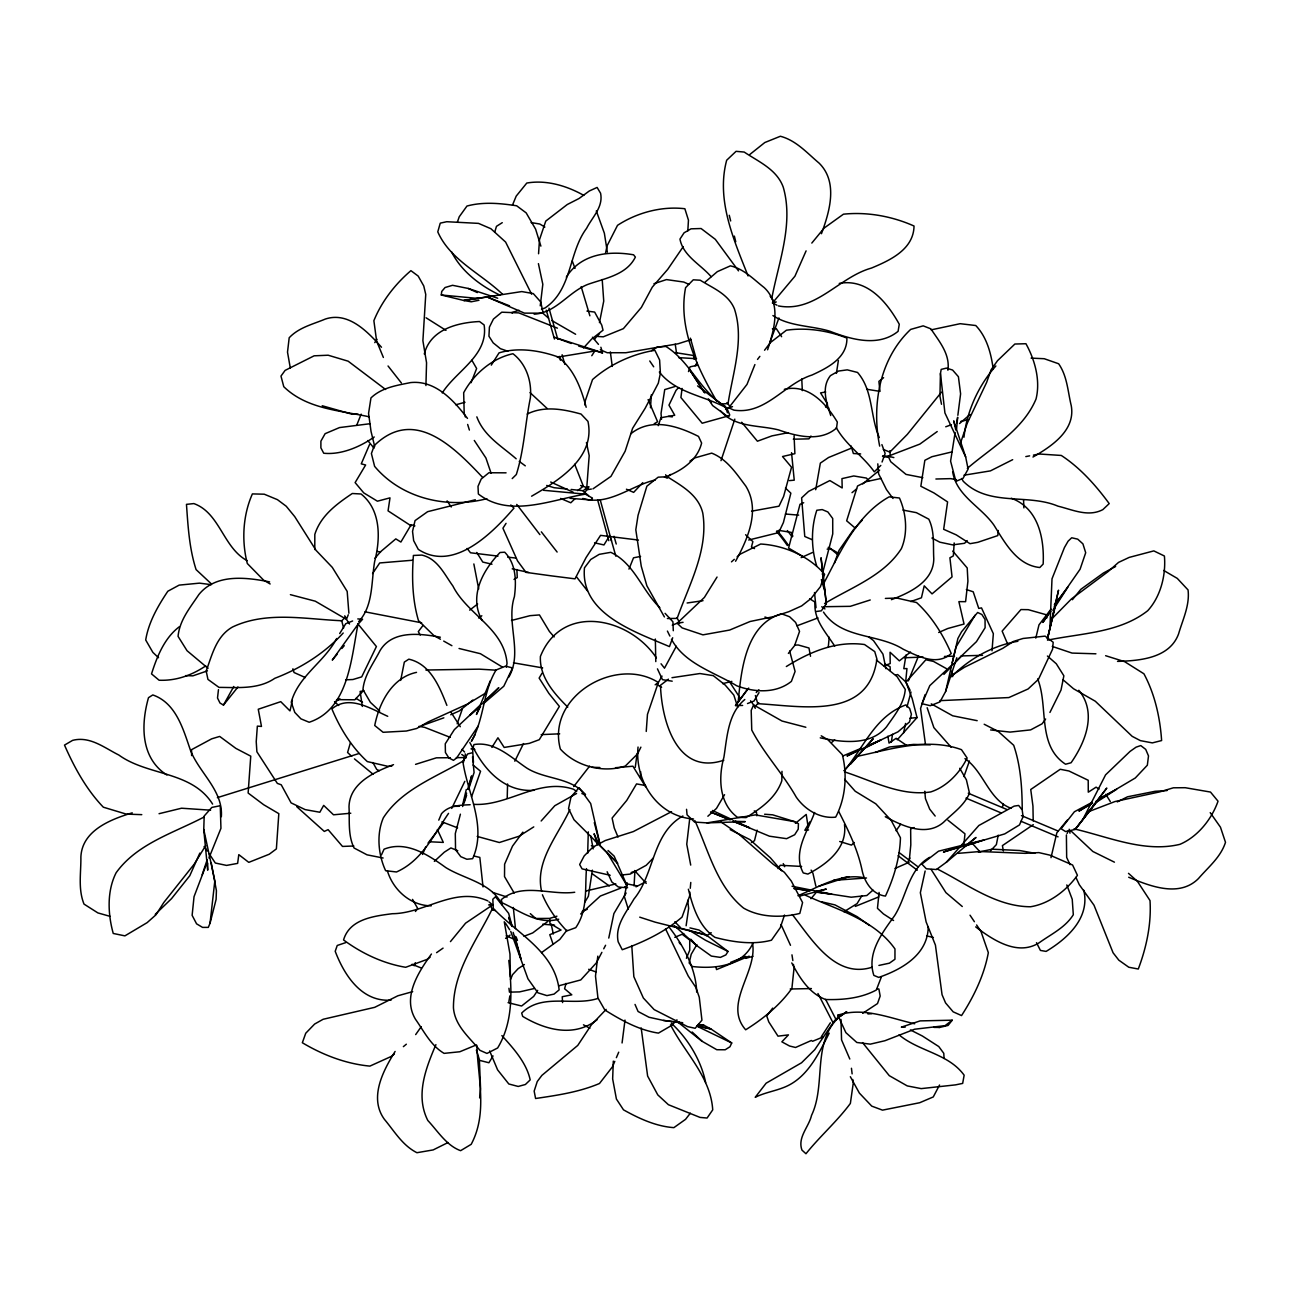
<?xml version="1.0" encoding="UTF-8"?>
<svg xmlns="http://www.w3.org/2000/svg" width="1290" height="1290" viewBox="0 0 1290 1290"><rect width="100%" height="100%" fill="white"/><g stroke="black" fill="none" stroke-linecap="round" stroke-linejoin="round"><path stroke-width="1.5" d="M507.212 798.123L507.567 783.965M314.776 549.572L314.825 534.382C320.71 515.645 336.738 503.955 352.299 493.506L361.055 493.989C381.147 509.921 380.534 538.801 374.664 561.44C371.165 581.532 373.487 605.832 358.62 621.683M549.911 919.609L549.895 923.366L561.037 930.042L549.782 934.686L553.087 944.199M207.738 863.123L207.69 870.186L203.756 829.454L204.191 816.006L211.834 807.427L220.267 805.718L220.945 828.325L208.932 858.043M696.697 992.107C695.987 968.435 683.232 945.038 668.752 926.704M781.998 771.323L781.821 780.756C775.967 797.962 760.761 808.395 746.088 817.602L737.477 817.296C718.917 803.751 718.24 777.58 723.9 757.278C727.109 737.219 727.899 713.451 744.814 699.503M957.857 415.283L960.599 393.853L958.406 376.712L952.584 370.036L946.409 368.118L941.2 369.392L940.442 373.552L939.942 396.385L941.507 404.27M425.926 385.549L426.555 362.748L422.894 340.721L425.748 294.426L423.765 285.977L418.186 276.076L410.913 270.658C395.256 284.058 381.727 301.296 373.874 320.694L376.632 341.141L383.372 357.459M808.088 826.696L806.218 814.425L795.414 823.343M613.314 1061.106L612.653 1078.908L616.41 1099.032L623.489 1109.835C639.018 1118.511 655.917 1126.38 673.88 1127.637L685.554 1119.333L690.344 1113.189M1047.448 638.937L1049.883 628.536L1052.011 578.807L1064.444 547.541L1068.12 541.155L1071.7 537.769L1077.731 539.156L1082.923 543.88L1085.696 552.733L1080.085 569.229L1054.22 606.397M634.067 885.924L634.874 871.895M640.34 777.725L640.678 771.71M752.489 942.99C757.81 972.112 722.803 1003.846 745.668 1029.791C763.083 1018.89 779.789 1005.394 791.899 988.414L794.027 968.193L793.431 964.372M592.368 870.169L588.385 896.244L584.854 902.145M687.812 230.91L688.457 220.171L684.861 208.738C661.883 205.981 637.018 212.576 617.523 225.331L607.074 245.842L605.526 253.227M954.165 542.929L953.358 555.893L949.908 557.796L952.052 576.904L932.041 593.884L924.221 585.821L921.431 597.786L910.74 601.575M538.559 253.743L539.494 239.682L545.767 221.09L567.245 204.53L579.049 198.499L589.304 190.984L597.109 187.437L600.576 193.226C603.478 206.964 592.32 217.075 586.628 228.266C568.293 252.711 572.421 289.508 544.977 308.004L541.51 309.149M584.87 405.012L585.128 401.271L592.529 379.566C609.88 364.264 632.326 353.976 654.885 350.316L659.609 359.975L660.399 373.213L658.319 383.146L645.129 408.333L632.616 428.296L625.134 451.242L610.96 476.381L592.949 488.862M646.242 731.43L647.467 714.37L658.351 682.507L662.028 676.105M587.676 853.367L588.304 831.856M1022.228 808.733C1022.067 787.513 1020.648 765.647 1013.698 745.281L998.202 731.414L984.189 724.254M586.499 868.605C584.805 888.778 588.014 909.853 575.775 927.655L566.826 930.929C556.941 920.608 547.911 907.95 542.413 894.76M689.94 892.18L689.602 896.066L682.055 917.077C664.737 932.057 643.5 942.135 622.248 949.73L618.168 941.797C614.766 925.398 626.392 912.304 633.922 899.082C654.74 873.814 651.853 833.485 682.878 815.973M690.263 888.294L690.779 882.457M998.234 530.496L997.783 535.592L977.756 542.332L969.999 543.687L956.261 534.882L943.667 529.303L947.586 501.923L933.928 492.925L920.85 486.249L924.849 460.304L931.88 456.725L951.988 451.903M828.309 646.887L829.212 637.212M956.567 428.877L957.664 417.234L956.648 422.926M479.654 1097.919L480.557 1088.502L479.364 1059.525L476.381 1050.092M905.628 682.41L906.951 668.575L903.79 668.672L906.015 654.997M928.22 926.671C928.058 954.568 901.92 969.419 878.716 977.401L873.862 975.401C866.429 953.133 882.392 932.67 894.631 915.61C906.773 896.421 908.241 869.379 929.671 857.334M909.289 860.349L910.805 844.853L910.643 829.051L914.11 827.535M879.087 892.454L877.458 908.321L883.457 913.933L893.567 920.496M963.807 845.16L964.968 833.808L947.908 820.198M218.462 689.666L217.51 698.003L219.993 703.034L223.46 705.082L237.941 687.006M597.802 956.148L595.496 976.111L597.931 997.928L604.817 1009.973C621.28 1020.293 639.001 1030.146 658.448 1033.113L671.864 1025.292L676.976 1019.842M689.65 819.215L686.748 844.208L690.714 865.09M540.252 305.827L542.816 284.3L538.414 263.644M682.071 388.419L680.91 397.546L702.179 423.233L727.383 416.202M478.977 300.264L471.237 301.779L463.803 300.489L441.277 294.991L441.728 291.443L445.066 287.525L452.548 285.3L468.238 288.46L497.698 298.232M622.07 1042.965L625.005 1020.084M570.019 498.311L592.094 500.052L592.368 498.053L585.354 494.151L543.622 490.297M635.244 767.373L637.131 753.441M992.01 650.805L993.348 633.696L981.513 607.896L978.755 608.412L973.208 591.788L966.371 589.562M650.482 407.785L651.337 394.805M627.182 882.795L624.344 896.55L628.343 909.337M686.119 925.769L688.65 908.305L687.683 900.356M1051.011 857.657L1056.832 832.824L1067.265 820.134M836.404 373.391L838.371 360.523M891.309 742.185L892.519 734.316M955.132 432.472L950.585 461.127L955.906 481.38L963.05 478.332L968.113 469.109L965.662 456.95L953.697 420.846L955.826 430.054M205.916 865.477L194.032 896.695L192.129 915.336L196.58 923.833L202.562 927.397L208.287 927.381L210.044 923.253L214.833 880.828L203.756 829.454M815.699 489.732L820.343 463.126L828.567 457.499L851.868 447.969M508.857 1001.717L509.856 995.896M963.969 437.229C966.855 411.042 978.481 385.484 995.864 365.973M955.89 661.302L976.449 641.662L985.108 627.73L985.044 619.474L981.867 614.508L977.643 612.476L961.55 631.778L957.889 638.502L945.618 691.488L939.991 701.873L930.332 705.711L921.995 703.695L929.8 685.619L952.988 664.011M357.781 618.91L362.571 619.248L357.943 624.376C351.219 658.964 348.365 709.29 309.181 722.255L300.925 718.853L294.781 712.403L291.25 702.179C298.345 675.944 324.516 661.899 336.674 638.502M599.447 322.645L603.736 301.086L602.204 279.527M998.234 835.162L996.364 844.627L990.543 850.755M506.244 667.236L507.035 663.366C504.277 628.407 467.27 614.653 452.903 586.031C444.292 574.195 437.6 558.731 421.911 555.087L413.397 555.458C411.784 577.033 412.252 599.544 418.476 620.619L433.892 635.567L440.438 639.243M903.597 732.881L905.564 723.448M463.465 762.374L464.69 756.537M608.767 938.072L613.895 913.562L626.134 893.019M400.674 680.427L404.334 662.093L408.817 659.174C430.473 664.044 439.568 686.844 446.872 705.372M925.14 871.008L920.351 892.728L926.123 921.915L935.427 945.119L942.055 994.719L945.57 1002.927L953.181 1011.844L961.55 1015.569C973.837 996.557 984.189 975.272 988.333 952.665L980.981 931.477L976.595 924.962M292.378 700.309L289.992 710.919L280.752 701.663L258.258 709.242L261.483 726.431L257.355 726.125L256.226 741.637L256.887 751.764L277.35 783.401L281.236 784.788L291.105 802.88L305.133 809.604L319.839 812.249L323.677 805.395L333.513 814.796L350.783 813.216M1049.883 628.536L1058.542 590.175L1047.48 638.727L1056.526 601.35L1054.414 604.591M462.675 804.686L466.303 789.48M468.48 789.061L471.624 775.887L467.69 789.287M1035.789 638.115L1038.982 624.86L1051.011 609.154M906.967 707.001L910.998 692.037M771.855 297.99C778.741 261.886 793.818 223.638 783.224 187.098C776.709 169.312 758.81 161.879 744.217 152.059L736.058 151.333L726.673 160.234C715.998 199.95 733.704 239.537 748.071 275.947M822.31 574.308L832.743 533.915L832.711 518.499L827.874 511.969L822.198 509.582L816.812 510.26C810.991 527.723 811.12 548.202 816.651 565.762M952.181 662.738L956.051 646.967L975.079 615.169M757.101 830.115L754.489 840.709L751.393 842.58M210.044 923.253L216.107 899.388L216.414 890.664L211.189 862.526M566.004 983.399L564.601 988.769L571.793 994.816L562.23 996.719L562.585 1002.572M460.401 814.184L455.306 833.598L455.547 849.755L460.788 856.673L466.851 859.253L472.64 858.688C487.201 826.148 467.496 793.592 462.868 761.455L467.738 753.908L472.124 752.812M708.274 398.803L712.612 405.56L728.269 416.993L728.528 415.993M350.364 742.879L347.591 752.505L351.702 756.327M483.073 704.001L503.81 686.199L512.565 667.914L505.535 666.156L496.086 669.994C482.766 691.811 484.331 719.223 471.366 741.379L475.123 734.494M462.642 806.524L466.577 793.124M969.435 760.987L963.936 776.58M494.796 231.926L496.473 226.331L502.262 222.67M767.598 349.767C774.081 330.079 781.708 303.747 764.148 287.557C753.521 279.285 744.024 268.965 730.398 265.853L717.337 271.642L705.05 282.139M424.281 353.976C430.489 329.385 457.337 322.565 479.525 321.533L484.121 324.951C488.716 355.395 456.273 370.698 442.26 392.934M814.619 812.49C807.685 831.47 792.237 852.335 803.251 872.927L807.879 874.072C826.713 864.236 847.514 848.514 844.482 824.536M1002.314 807.379L1003.346 804.17M925.091 694.617L920.56 708.5L925.446 744.265M464.142 802.815L466.625 795.237M468.496 789.561L474.091 772.516L472.527 756.746M688.489 371.584L690.053 366.828L697.68 365.231M945.618 691.488L956.793 657.755M720.997 460.659L734.816 419.137M202.175 874.765L207.174 859.769M784.497 915.045L780.289 927.639L771.436 940.217C752.957 945.022 733.204 942.2 714.982 937.379C698.922 926.655 692.875 907.063 688.376 889.229M658.255 425.668L660.932 417.702L674.735 415.267L668.962 405.157L676.041 390.338L678.653 387.564M960.163 444.066L967.242 423.233L986.624 382.421L991.155 369.666L997.525 360.684L1014.875 344.027L1025.937 343.721C1034.886 359.878 1040.643 380.486 1036.031 399.029C1023.018 429.957 991.897 447.275 967.323 468.383M821.44 233.716C829.647 211.56 838.307 182.084 819.118 163.137C806.992 152.962 796.253 140.465 780.385 136.256L764.809 142.529L749.942 154.381M457.466 221.896L459.224 216.801L466.964 206.045C483.121 201.659 500.31 203.272 516.661 205.787L526.175 212.882L535.608 229.152L540.881 246.132M457.176 723.819L462.32 709M905.193 1027.163L901.355 1027.146L920.109 1020.89L952.213 1020.196L948.102 1025.421L939.781 1027.42L934.008 1027.388M471.576 796.833L480.557 771.259L473.075 765.051M882.054 462.013L885.133 453.451L881.892 444.615M834.42 563.117L839.048 550.362L853.222 530.013L862.236 520.16M769.63 343.092L778.934 317.985M464.819 781.337L451.726 808.411M414.154 965.758L415.299 962.743M823.407 584.031C840.306 552.201 856.318 515.21 889.132 496.86L899.452 498.004C906.225 513.21 908.144 532.851 901.388 548.621C883.924 575.888 851.336 587.337 824.584 603.559M881.393 976.901L876.313 990.011C860.962 998.315 842.789 1000.024 825.6 999.508C809.233 993.445 799.542 977.675 791.77 962.937M435.923 1044.642C425.732 1068.378 415.187 1095.549 427.812 1120.478C437.826 1131.169 446.469 1145.536 460.611 1150.68L471.189 1144.327C487.765 1113.286 477.945 1078.553 476.881 1045.368M918.432 656.223L908.337 680.91M471.06 382.711L476.639 368.521L471.898 360.297M754.908 364.57L747.007 384.388L728.737 407.801L725.48 409.043M356.895 424.797L361.168 414.138M348.268 614.766L346.43 619.345L349.509 624.005M512.501 205.078L516.193 196.128L526.788 183.051C546.363 179.649 566.778 185.792 583.806 195.387M490.345 680.652L476.445 714.45L480.606 706.162M686.409 958.293L689.747 950.166L689.731 940.039L682.668 934.653M510.518 979.513L512.582 974.627L518.145 968.661L524.401 964.549M422.54 854.448L425.668 847.03M438.777 820.134L441.535 813.651C448.904 805.347 459.982 805.202 470.173 804.718M508.857 677.073C523.063 652.192 505.793 623.102 514.42 596.593C516.403 581.306 516.193 563.924 504.713 552.201L500.036 552.507C482.815 570.261 468.447 596.286 482.17 620.538M614.814 1061.331L612.46 1066.814L599.495 1083.487C579.178 1092.114 557.135 1095.323 535.592 1098.5L534.157 1091.114L537.253 1081.536L541.897 1075.376L577.759 1045.416L591.352 1024.889L606.139 1009.393M616.362 1057.671L618.716 1052.188M369.504 444.647L361.264 463.852L365.634 464.997L355.121 482.605L363.78 492.909L377.422 501.197L389.999 497.859L388.064 510.856L411.171 525.885M628.956 569.116L633.519 557.812L640.582 556.425M806.089 250.873L794.946 276.189L772.484 302.973L776.919 305.182M199.837 853.093L189.791 875.717L171.506 898.662L155.235 914.384M381.485 854.802L384.065 849.191C406.286 840.29 428.409 854.98 445.824 867.589C464.9 879.393 491.554 882.634 502.052 904.806M698.777 1024.615L703.808 1025.211L710.887 1028.936L731.72 1042.965L729.979 1046.738L725.19 1049.77L716.805 1049.721L702.034 1041.256L678.734 1022.793M826.084 407.092L827.503 404.012L820.553 392.886L825.729 392.031M514.823 761.197L523.514 743.54M1049.931 712.451L1061.025 690.037L1063.863 675.799L1056.284 663.753L1047.415 656.029M640.888 747.152L637.599 753.86L625.327 766.034C603.172 773.387 576.05 766.357 560.36 749.055C546.105 696.681 615.749 655.417 658.351 682.507L655.159 684.78M672.687 637.76L669.462 646.613C635.422 631.971 580.145 613.959 584.467 567.826L590.755 559.473L599.237 554.345L610.783 552.33C634.309 563.343 642.001 590.497 659.851 607.671M1067.088 833.517L1068.475 830.663M735.574 561.247C747.732 538.93 760.632 510.114 745.781 486.056C736.155 473.365 727.141 459.272 711.709 453.129L695.052 457.837L689.957 461.062M1091.985 802.412L1074.393 811.765L1061.09 828.744L1065.54 831.55L1075.15 829.47L1082.826 819.521L1105.578 774.855L1130.04 751.425L1136.087 747.152L1140.763 745.572L1145.714 749.393L1148.503 755.924L1147.342 765.212L1135.297 777.983L1096.065 801.219M829.196 1033.177C818.312 1054.494 806.863 1079.085 782.788 1087.857C773.661 1091.324 763.825 1092.952 755.214 1097.306L766.131 1083.197L801.542 1062.783L814.78 1049.657L834.807 1020.293L846.724 1011.666L840.87 1015.746M601.882 952.343L596.303 962.953L580.742 979.949L558.667 985.818M603.736 948.795L605.591 945.264M939.555 1085.003L933.267 1096.935L919.706 1102.724L882.505 1110.142L871.75 1106.127L859.398 1093.114L850.352 1076.715M908.031 861.607L909.918 858.06M664.882 667.446L676.315 646.29M836.178 1020.051L837.855 1016.988M233.796 686.474L223.46 705.082M395.111 1051.447C382.985 1070.958 368.843 1097.822 384.356 1119.269C394.418 1131.249 402.432 1145.423 416.928 1152.712L433.166 1149.922L448.065 1142.521M542.074 673.106L539.139 678.088L548.863 693.375L559.376 706.404L539.284 739.686L529.335 743.363L504.18 747.442L497.94 737.783L491.877 747.394M696.906 944.57L691.214 954.261L689.15 963.017L692.359 966.516C714.757 969.016 742.202 966.516 752.909 943.28M724.561 794.688L716.482 808.411L707.855 816.248M569.874 809.556C558.119 835.42 534.689 861.107 541.606 891.309M809.814 821.875L804.847 830.244L808.556 829.97M759.02 692.601L753.973 701.051L747.49 703.55M493.038 1055.93L488.91 1062.75L480.138 1060.509M609.025 536.656L603.962 544.944L594.561 542.816M861.768 895.873L857.076 903.613L843.966 911.74M339.689 633.567L345.736 623.715L352.622 620.974M683.265 246.616L667.704 269.384L652.305 287.106L641.388 307.407L623.393 328.644L603.269 336.819L596.722 336.384L594.497 339.383M695.133 365.796L697.213 362.425M205.674 845.643L194.161 864.219L163.814 902.484L155.977 914.787L147.141 922.64L124.904 935.863L113.246 933.46C107.86 914.223 106.764 891.148 116.132 872.75C136.982 843.708 173.344 833.13 203.868 817.118M717.047 577.049L704.388 597.431L677.137 623.231L672.267 625.182M689.957 927.897L698.97 930.025L706.34 935.057L728.012 951.456L725.867 954.906L720.433 957.39L711.354 956.083L696.003 945.07L674.412 925.736M778.08 868.654L780.208 865.268L801.638 866.445M491.297 365.135L499.053 352.863C518.177 347.123 539.123 350.348 557.699 356.798C574.034 368.585 581.129 388.516 586.176 407.253M506.051 523.353L502.923 528.223L517.564 560.957L525.997 572.373L551.701 575.904L575.018 578.839L586.063 557.586L600.559 535.366L638.437 540.059M448.533 813.377C433.617 835.162 421.991 860.624 396.498 871.976L385.629 870.702C378.293 854.931 376.277 834.324 383.324 817.86C401.561 789.528 435.359 777.451 463.368 760.89M374.777 342.64L376.954 339.27M591.771 355.717L595.029 350.67M1050.221 611.089L1042.868 622.441L1050.818 611.218M1052.866 610.347L1067.846 587.16L1054.607 604.446M844.208 770.694C863.945 747.587 874.733 716.305 905.854 704.921L909.644 708.452L911.401 714.176L909.514 721.916L898.001 731.833L847.046 756.005L861.269 748.797M821.311 1036.757L830.373 1022.793M537.672 990.381L533.689 996.412L521.612 1006.007L508.066 1002.669M478.122 726.189L456.692 757.875L453.483 760.326L448.807 757.875L445.421 752.505L445.26 743.798L454.338 729.64L479.912 705.727M372.568 573.566L379.695 562.956L412.316 560.247M583.757 493.941L588.998 486.781M431.441 954.019C418.347 972.176 402.174 997.057 415.445 1019.213C424.104 1031.419 430.747 1045.464 444.082 1053.366L459.821 1051.753L476.252 1044.965M443.663 822.649L428.038 843.112M810.975 436.004L808.959 438.858L793.318 439.197M415.67 1034.596L421.25 1026.679M826.342 603.768L821.069 557.99L826.342 603.768L821.327 610.831L816.409 611.46M896.05 830.712L900.694 824.213M357.943 624.376L332.272 660.093L337.061 654.32M1045.626 718.981L1042.143 723.771L1030.629 729.898L1010.07 732.091L990.607 729.947M746.781 690.215L735.526 705.549L742.637 705.437M522.853 832.147L512.517 846.111L504.616 864.171L504.519 876.603L514.178 893.051M728.269 416.993L729.753 414.993L726.818 408.108L697.584 385.92M748.7 688.054L735.526 705.549L738.267 701.163C741.234 669.397 745.943 624.376 781.53 613.798L789.577 616.733L795.591 622.409L799.542 631.407L794.608 645.581L788.367 653.401M772.678 1008.119L766.76 1015.972L768.759 1021.874L777.999 1036.16L788.448 1034.886L781.853 1041.836L789.561 1046.013L795.559 1047.48L811.378 1040.482L812.555 1041.288L823.262 1036.902M423.007 625.44L418.315 631.6L420.234 635.035M757.52 359.426L759.858 356.363M764.551 350.235L770.404 342.576L786.416 330.208C806.702 327.354 828.132 330.562 846.901 338.077C847.337 357.991 827.519 367.908 811.99 375.035C784.368 383.775 765.696 414.945 733.865 410.123L728.737 407.801L732.494 406.64M1082.826 819.521L1106.804 788.077L1075.15 829.47L1100.273 797.51M941.426 392.208L907.321 434.375L889.842 452.113L883.263 449.42M566.939 930.187L559.796 939.443L541.542 952.617M573.695 786.594L589.578 766.163M1072.393 599.705L1080.826 589.337L1103.482 572.986L1115.624 566.487M363.619 690.408L354.815 699.793L336.593 699.631M811.813 243.068L824.133 228.056L843.45 214.188C867.348 211.689 892.374 216.333 914.03 226.024C913.675 249.454 890.003 260.338 871.427 268.078C838.694 277.173 815.506 312.954 778.386 305.923M450.452 941.619L465.593 923.156L492.587 904.951L489.039 901.92M952.213 1020.196L945.07 1025.647L914.594 1029.226L884.892 1040.74L870.315 1044.142L856.834 1042.481L845.885 1032.645L837.823 1015.214C863.445 1006.684 889.568 1018.1 914.658 1023.776M415.396 911.482L417.783 908.579L412.526 899.388M341.85 648.531L344.253 645.645M810.959 898.711L815.957 892.745M1051.979 618.7L1071.458 598.915L1108.013 571.663L1118.559 562.392L1129.185 557.409L1153.824 550.894L1164.402 556.006C1166.079 574.727 1160.806 596.399 1147.745 610.686C1119.575 632.858 1081.423 633.164 1047.512 640.179M374.939 558.231L380.711 551.604L395.804 538.881L400.884 542.042L411.155 524.691L414.896 525.885M850.513 764.212L873.185 738.686L844.257 770.549M541.155 820.988L554.797 805.718L576.566 793.495M963.565 846.579L984.012 839.951L938.539 851.174L921.818 864.09L926.333 868.783L936.395 869.541L946.376 862.236L978.868 825.487L1014.133 806.137L1018.665 805.444L1022.196 810.007L1023.083 816.651L1019.487 824.923L1004.733 833.904L943.409 852.045L961.695 846.224M583.515 347.929L591.562 339.141L603.027 330.208L601.769 325.161L594.642 312.067L586.95 311.084M897.276 739.75L917.029 717.579L912.175 698.567L905.967 682.087L925.865 659.771L933.46 661.399L946.312 668.559M566.31 277.14C580.952 253.727 608.864 250.534 633.584 254.807L635.373 257.081C626.456 275.125 604.72 278.317 587.611 284.477C568.374 292.12 555.893 312.97 534.141 314.18M642.807 482.637L633.648 492.377L626.424 489.216M967.161 540.575L964.598 543.284L952.649 544.88L939.846 542.187L931.912 538.043M943.893 674.396L950.746 667.285M953.471 664.431L961.695 655.9M756.246 692.52L758.923 689.747M653.159 858.189L646.209 865.3L630.149 874.104L621.135 875.039M341.334 621.183L345.462 617.104M512.211 478.59L516.322 474.526C524.208 449.629 525.143 423.572 530.351 398.046C532.028 381.614 526.336 363.974 512.952 353.734C492.183 358.185 473.672 374.068 463.674 392.74L464.19 413.235L465.351 416.976M754.682 706.775L758.762 702.744M854.19 842.483L851.513 845.111L839.709 841.499M481.879 703.55L469.753 715.45L480.106 706.549M596.722 336.384L599.511 333.659M482.766 703.211L498.811 687.683L484.282 701.567M343.204 633.019C324.403 653.45 300.635 668.397 274.818 678.298C258.403 689.586 237.844 687.441 218.978 687.393L207.948 679.395L206.174 671.01C212.124 654.836 216.252 636.228 232.458 627.037C266.353 610.88 305.536 619.248 341.721 620.732L343.592 628.069M575.147 498.585L570.793 502.778L560.586 498.44M512.211 926.591L508.647 913.352L495.473 896.776L492.828 899.243L493.264 908.321C517.016 933.573 554.797 951.714 559.134 989.882L554.055 994.106L546.912 995.606L537.914 992.816L527.949 978.82L510.743 931.444M434.327 861.381L444.308 852.19L450.919 847.933L457.757 850.723M580.661 913.997L600.35 896.034L620.909 888.068M179.294 626.779C164.378 638.018 156.961 656.739 151.527 673.896L159.105 680.233C176.166 680.943 191.807 675.25 205.707 665.914M731.478 561.86L734.3 559.328M737.122 556.812L739.944 554.281L760.665 544.025C784.449 545.364 809.201 556.2 824.632 574.308L820.44 586.692L810.91 598.641L801.638 605.913L788.803 611.702L773.162 616.733L750.119 621.49L729.672 630.052L702.937 634.857L682.136 627.908L677.137 623.231L683.055 622.312M872.959 890.132L866.815 895.534L851.207 897.211L814.748 891.616M951.472 676.734C969.29 658.722 992.961 645.452 1017.875 641.275M959.55 423.539L970.064 414.461M831.695 742.427L834.711 739.815M946.376 862.236L976.014 837.452L967.178 844.466M880.812 465.432L874.298 471.818C863.155 456.112 845.772 444.905 836.243 427.571M852.013 492.667L856.625 488.894M862.752 483.895L879.635 470.108M394.418 1053.93L391.418 1056.365L369.908 1066.104C345.978 1063.895 322.661 1054.881 302.344 1042.739L305.746 1033.226L314.631 1024.05L323.129 1019.277L374.729 1007.329L397.868 995.783L412.687 991.639M403.367 1046.642L406.35 1044.207M472.866 700.035L459.304 710.935L450.726 714.757M577.646 490.651L583.338 486.169L574.695 464.303M666.221 477.945L670.671 474.446M883.602 377.696L878.877 381.372L880.022 391.386L866.864 389.274M583.854 490.2L588.208 486.83M469.673 610.138L477.639 604.01M668.43 679.169L660.48 685.264C661.641 720.739 676.815 776.064 723.819 760.213M547.75 921.479L532.738 932.912L523.998 936.282M910.53 652.047L899.356 660.851L890.068 652.256L890.197 663.576L884.053 665.834M505.599 938.378L510.098 935.057M839.274 1016.891C811.491 1042.53 826.406 1084.213 811.539 1115.366C808.798 1127.089 797.301 1137.377 801.961 1150.1L805.96 1153.744C819.972 1136.232 836.936 1121.558 850.368 1103.434L853.238 1083.245L852.787 1079.504M374.229 436.988C360.055 446.888 341.286 455.031 323.726 453.241L320.887 447.84L320.904 441.164L325.112 433.682L339.528 427.571L370.069 423.717M937.217 431.553L919.851 444.099L888.149 456.209L882.65 456.031M862.655 1013.343L877.506 1003.572L880.167 996.057L878.893 989.011L877.2 988.833M1033.274 824.649L1002.411 845.611L1003.378 850.9M430.102 957.212L426.861 959.486L405.705 967.29C383.211 963.565 361.635 953.326 343.559 939.942C349.687 918.932 374.003 916.11 392.37 913.707C425.007 913.514 455.015 885.956 487.846 900.904M436.584 952.665L443.067 948.118M478.59 617.975L481.831 615.765M706.372 935.943L711.209 932.702M335.158 701.921L339.899 698.793M1092.082 802.751L1078.956 811.136L1092.646 803.202M1096.516 802.154L1116.592 789.319L1099.015 798.671M950.037 676.492L964.517 667.253L1002.814 648.306L1013.424 641.452L1023.051 638.469L1045.093 636.131L1053.188 642.259L1052.592 649.176L1038.498 679.266L1028.098 688.973L1008.861 697.568L939.862 700.647M533.77 826.89L519.032 836.243L499.343 842.515L477.187 836.42M651.595 350.558L657.352 346.994L665.898 346.462C690.263 361.522 700.083 391.66 725.254 406.302L727.447 412.752M1032.967 457.031C1051.495 446.388 1075.683 430.376 1071.264 405.753C1067.765 391.467 1067.33 376.228 1058.639 363.764L1044.239 358.717L1031.113 358.12M486.072 692.811L467.851 703.872L428.054 721.965L416.702 728.479L406.366 731.027L383.098 732.285L374.729 725.512C379.131 703.131 391.821 677.572 416.525 672.364M654.175 423.781L657.594 421.749L648.112 399.594M786.336 666.527C809.927 651.853 836.146 640.63 864.526 644.532L874.749 651.611L876.91 659.013C868.75 720.223 802.348 706.211 757.762 703.679L755.376 695.536M514.017 579.436L517.258 577.565L516.887 569.535M646.048 881.602L636.002 886.843M531.609 496.199C558.457 480.622 595.674 457.95 587.966 421.395L581.048 414.058C563.504 409.22 544.283 405.512 527.191 414.058M801.154 557.619L812.523 552.507M608.058 850.481L614.169 856.141L627.085 885.746L623.812 887.488L618.41 887.02L611.863 882.005L607.139 871.766M630.729 433.859C651.111 417.202 677.605 425.894 698.503 436.423L701.615 443.05C697.261 460.853 680.652 471.398 664.463 477.284M597.157 1019.697C574.244 1037.773 545.251 1030.033 522.676 1016.375L521.692 1013.069C542.139 992.558 573.212 1006.619 597.947 998.428M863.22 749.006L880.876 739.992L870.008 744.556M1012.682 459.675L990.43 470.882L964.001 475.204M1117.253 801.912L1127.589 796.785L1155.163 791.286L1167.031 790.56M864.01 877.7C840.193 873.104 819.021 887.036 797.946 895.712M749.135 956.164L716.531 969.58L715.869 966.726M1088.889 811.555L1114.979 801.542L1159.839 791.866L1173.384 787.803L1185.204 787.706L1210.488 792.06L1218.034 801.203C1211.762 819.053 1197.862 836.71 1179.915 844.337C1144.214 852.9 1108.545 836.823 1074.006 828.857M671.542 811.684L633.342 831.582L605.22 840.548L592.836 847.175L584.209 855.899L579.645 864.526L582.064 868.863L610.202 875.281M443.857 717.821L421.846 725.641M731.849 681.394L722.674 683.635M938.685 632.487L947.747 628.52L964.049 624.038L958.889 601.64L965.597 601.672L967.919 581.193L967.21 567.955L952.762 551.072M894.97 868.476L909.095 862.284M582.064 911.482L587.305 909.257M803.702 502.729L800.026 504.277L788.593 548.057L803.299 556.812M842.821 756.005L860.946 748.377M674.783 937.33L683.7 933.605M891.406 599.673C909.821 592.691 933.557 581.613 933.783 558.844C932.993 545.444 934.879 531.641 928.8 519.177L916.384 512.662L902.936 510.066M393.514 764.648C374.39 771.936 349.558 783.127 349.01 806.814C349.719 820.714 347.752 835.049 354.073 848.014L367.037 854.835L383.13 858.011M730.559 962.388L745.62 956.374L745.862 958.357L752.941 956.277M855.286 906.402L878.829 896.873M748.7 540.026L778.692 532.609L783.385 522.595L790.867 493.167L785.449 488.104M875.281 752.473L889.455 747.007L913.594 744.411L930.316 744.83M797.01 625.795L818.005 617.91M945.731 426.78L951.423 424.732M960.889 421.346L968.5 419.701M856.592 756.472C890.552 749.361 927.413 737.187 961.469 749.667L967.145 758.02C959.97 772.71 946.779 786.755 930.735 791.931C900.678 796.543 872.443 780.821 844.482 771.855M455.822 404.77L464.997 402.286M475.3 499.762L427.635 511.678L415.041 520.612L412.542 531.399L413.655 540.639L418.282 549.379C453.306 572.438 492.151 533.447 513.968 508.131L510.792 504.971M207.432 670.865L192.839 675.847L185.631 675.638M132.241 812.845C110.553 819.408 82.092 830.518 80.883 856.915C81.109 872.782 77.9 888.891 84.011 904.096L97.895 912.917L110.166 916.384M345.817 942.587L337.238 945.473L335.207 951.294C344.382 975.385 361.764 1002.249 391.08 1000.137M631.165 872.524L634.825 871.314M653.933 283.719L666.462 279.591L683.764 282.042L688.779 284.316M691.005 339.673L678.121 343.769L625.86 352.734L607.171 352.718L600.318 349.784M870.234 599.979L850.287 606.332L823.649 606.719M359.007 753.521L217.365 797.639M818.602 886.311L848.804 876.732L841.661 878.087M751.554 511.179L778.999 506.196L783.611 496.44L791.544 467.238L782.53 456.515L794.882 453.677L794.076 435.859M415.557 764.357L436.391 757.827L450.355 757.714M518.999 310.31L511.711 312.567L512.42 313.067M895.744 675.089L897.614 674.525L905.822 681.894L910.127 690.36M556.909 916.19L549.685 918.399L535.737 918.496L530.319 913.659M674.976 386.532L664.737 389.58L661.044 413.364L661.496 419.315M655.272 479.961C631.036 485.524 608.767 506.26 582.79 498.456M931.187 329.853L960.179 323.693L975.772 325.531C986.818 337.109 991.091 353.363 993.155 368.779M585.676 891.068L615.846 883.908M772.484 302.973L776.257 301.941M799.929 896.034L826.293 889.084L816.312 891.422M872.072 967.226C835.017 979.029 811.587 939.023 792.35 914.578M827.18 549.153L830.212 548.363L837.694 554.652M511.501 620.458L530.045 615.669L539.446 614.927L549.395 631.439L554.136 636.921M159.057 813.7L181.535 808.217L210.576 810.185M784.304 389.338C808.233 383.549 826.181 403.593 837.323 422.04L836.549 428.038C820.247 442.244 796.881 436.294 778.515 429.909C758.891 424.894 734.978 427.812 720.594 410.897M534.173 988.543L519.548 991.897L509.453 992.139L508.953 988.269M881.183 478.413L866.267 481.654L857.544 486.007L846.659 520.805L855.528 528.368M878.909 965.436L889.407 963.179L894.954 959.26L894.97 948.94C874.088 919.383 836.807 909.66 805.395 895.212M978.433 852.142L992.204 849.191L1019.681 850.529L1034.854 853.287M494.006 295.958L463.803 300.489L521.789 291.572L533.286 293.588L540.736 301.957L543.138 313.18L524.417 313.131L488.281 297.49M788.206 432.682L771.92 435.891L757.424 441.212L741.685 422.249M1025.824 456.596L1029.63 455.854M1033.435 455.112L1039.143 453.999L1061.283 455.451C1080.391 467.947 1095.871 485.475 1109.207 503.6L1102.837 509.631C1088.163 517.338 1072.587 509.695 1057.977 506.164C1027.356 493.215 988.866 506.986 963.195 481.202L961.711 478.509M839.258 283.413C867.396 278.189 887.117 302.328 899.275 324.258L898.098 331.32C878.361 347.365 851.126 339.496 829.809 331.208C811.152 325.531 789.383 326.58 772.92 315.55M486.862 498.682C447.13 509.131 401.529 498.456 374.616 466.367L371.407 453.532L374.326 445.501C414.074 406.802 453.58 446.614 482.525 477.3M600.882 347.236L602.511 352.928L596.432 350.751L557.312 357.185M363.619 690.86L360.12 691.44L362.345 706.42M585.354 494.151C550.782 499.843 509.582 518.193 478.364 494.006L478.01 486.378L481.186 479.058L488.894 472.753L506.067 472.833M686.538 809.314L687.07 814.845L694.584 822.069L707.001 822.891L755.279 814.893L794.608 821.649L798.429 823.681L798.22 829.196L794.672 834.743L786.61 838.677L769.437 836.194L732.801 821.021M687.119 602.994L703.018 600.688M591.368 489.071L586.611 489.732L589.191 455.644L586.45 442.502M559.683 733.817L541.187 734.623M558.715 919.222C537.946 924.962 519.902 910.917 502.116 902.79L501.246 899.678C522.418 882.086 550.491 895.582 574.727 892.261M671.977 677.685L699.922 673.541L713.273 675.638L725.19 685.054L733.833 695.1L737.751 707.21M909.901 718.256L917.238 717.53M474.075 804.363C508.599 806.185 538.704 777.596 573.534 789.254L576.678 791.463M789.416 480.606L794.237 480.17L791.544 452.693M615.491 767.711L632.906 766.212L645.629 786.771M958.099 853.351L979.9 851.529L1025.115 853.335L1038.869 852.609L1049.931 855.157L1072.603 865.026L1077.44 875.33C1066.572 890.39 1049.415 903.79 1030.484 906.757C995.896 906.628 966.984 883.94 937.153 868.944M833.292 880.377L866.493 877.99M867.912 1013.956L871.701 1013.682M720.497 404.076L728.06 403.577C732.833 372.52 744.491 339.851 734.429 308.907C728.35 293.975 712.918 288.17 700.244 280.22L693.278 279.817L685.587 287.654C677.863 327.563 697.116 367.295 716.643 401.061M1117.527 661.383C1139.844 660.77 1169.627 658.239 1178.576 633.922C1182.753 619.426 1189.88 605.462 1188.058 589.949L1177.27 578.388L1163.693 570.454M772.404 328.789L776.257 328.563L781.611 336.706M345.623 679.846L352.912 679.524L361.716 676.863L376.406 646.548L357.894 623.86M811.394 988.559L790.206 989.011M794.624 645.129L798.236 644.984L808.975 648.015L810.523 656.271M353.831 845.998L342.495 846.433L328.111 829.663L324.306 831.421L296.813 806.75M425.877 670.026L479.187 669.155L495.941 670.171M904.516 657.755L923.108 657.078M885.375 598.431L896.873 598.044L916.577 602.559C931.848 616.539 943.119 634.793 951.23 653.514C936.911 666.43 917.722 656.142 903.242 649.241C878.071 633.277 841.709 639.372 823.471 612.089M391.805 766.179L387.806 766.308L367.328 761.584C351.606 747.152 339.963 728.302 331.885 708.887C349.251 694.423 370.762 708.726 387.726 716.305M707.001 822.891L745.233 821.649L733.849 821.246M944.441 656.449L954.487 656.142M961.244 655.933L982.577 655.32M935.895 479.009L950.665 478.638L956.406 479.67M358.12 414.171L352.202 414.267L322.21 405.753M667.365 618.523L677.153 618.394C689.086 584.596 708.71 549.895 702.776 513.097C698.519 495.005 681.765 485.911 667.285 476.736L658.174 477.171L646.871 486.185L638.066 515.274L635.809 529.755L641.259 566.246L646.871 585.789L664.398 616.926M453.757 806.347L459.401 806.282M693.52 818.989C657.836 816.635 634.551 781.224 638.05 747.039M456.338 757.649L466.319 757.569L465.174 753.892M488.588 904.903L492.587 904.951M785.433 514.017L798.671 515.145M592.013 767.292L599.85 767.502M1095.919 653.804L1072.038 653.079L1052.253 646.419M141.787 814.651L126.259 814.103L103.345 807.201C86.285 789.432 74.256 767.308 64.5 745.104L72.611 740.363C89.913 735.881 104.345 747.797 118.841 755.037C147.915 776.08 191.726 770.807 212.608 804.089M696.552 358.701L678.605 357.636M837.823 1015.214L841.532 1015.407M441.277 294.991L478.8 298.522M860.656 453.935L853.367 453.5L851.094 446.001M764.615 814.248L772.678 814.828L794.608 821.649M542.751 924.237L554.571 925.14M431.215 905.838C410.672 905.741 393.176 890.068 387.403 870.863M369.166 416.783C339.609 410.43 306.633 409.027 283.768 386.694L280.978 376.083L285.106 370.391L314.131 355.814L328.16 355.218L348.139 361.184L385.581 389.483M624.392 887.472L627.601 887.746M933.799 1026.888L939.781 1027.42M567.326 489.087L554.136 487.717L546.702 485.443M571.083 489.474L582.403 490.635L588.546 495.634M497.972 556.103L470.511 552.781L467.109 548.443M507.696 557.151L515.484 558.006M534.254 790.286C505.293 792.463 485.072 770.985 473.156 747.41L473.962 744.572C494.844 741.057 511.034 757.52 526.949 768.179C545.412 779.708 570.825 777.096 585.515 794.64L581.887 793.608M635.019 1004.426L638.082 1011.505L649.015 1017.262L663.431 1020.422L682.652 1022.712M698.035 1024.534L703.808 1025.211M668.397 416.38L672.332 416.88M211.254 584.66L199.466 583.144L179.165 585.112L167.829 591.239C157.912 606.058 148.576 622.199 145.706 640.001L152.881 652.401L158.541 657.739M814.877 892.035L831.84 894.18L792.06 886.262M810.701 890.697L793.85 888.488L809.056 890.761M663.431 1020.422L682.346 1023.051M440.358 637.212C420.056 633.503 392.225 629.923 379.937 650.773C373.519 663.447 364.312 674.944 362.942 689.569L370.407 702.357L379.744 711.064M471.027 748.845L474.785 749.409M672.203 681.185L662.463 679.669L657.449 668.865M778.66 530.351L791.625 532.464L792.818 536.253M882.521 456.402L887.988 457.305M531.109 222.573L539.801 224.025L544.848 227.04M269.594 581.887C245.987 577.275 215.801 573.502 198.853 594.561C190.178 607.638 179.552 620.119 178.068 636.373L187.05 650.724L208.029 668.317M675.105 352.573L693.488 355.492L694.085 359.136M513.468 662.818L542.671 667.898M820.247 737.848C842.241 742.298 870.379 746.168 886.536 726.818C894.486 715.24 904.032 704.034 905.274 689.441L897.082 676.669L876.345 659.98M645.581 785.513L636.551 783.917L626.747 800.413L612.105 818.07L614.25 827.97L618.023 837.049M419.008 726.318L424.684 727.366L450.226 737.364M364.941 611.815L421.653 622.812M922.866 477.687L906.015 474.397L890.761 461.756L888.149 456.209L893.857 457.579M429.586 841.773L443.325 842.418L437.358 829.535M977.175 720.675L952.681 715.789L931.251 703.856M625.553 883.586L637.357 885.94M678.717 1022.422L682.507 1023.196M697.648 1026.26L710.887 1028.936L696.793 1025.647M512.211 568.842L528.561 572.405M671.671 925.769L706.34 935.057L655.159 922.157L639.727 917.158M377.244 551.394L380.534 552.12M492.006 564.214L482.782 562.069L476.752 552.459M821.649 901.823L835.001 904.919L857.06 916.61L869.492 925.462M474.027 856.044L479.832 857.415L483.024 886.923M926.623 935.863L933.396 937.491M459.047 648.483L480.412 653.707L502.455 667.107M805.847 727.254L782.014 721.029L753.618 704.921L750.538 700.809M290.395 594.658L315.276 601.188L346.43 619.345L344.753 615.798M495.263 910.579L491.877 909.66C476.397 940.99 453.161 971.757 453.451 1007.942C454.918 1025.889 469.366 1037.305 479.912 1050.318L486.975 1053.43L497.634 1047.98C513.63 1021.583 511.969 989.72 508.808 960.405M507.035 897.034L492.619 892.406M578.694 346.075L602.511 352.928M457.611 827.857L441.938 821.859M1105.627 655.707L1124.654 661.673L1143.924 673.799C1154.905 694.246 1160.081 717.74 1161.613 740.557L1152.341 742.895L1140.408 740.637L1132.185 736.348L1095.291 701.228L1073.522 688.747L1062.944 679.685M554.394 337.271L596.432 350.751M580.597 485.508L588.095 487.991M507.841 351.251L500.391 348.671L493.183 342.866L488.942 336.222L489.41 327.128L493.425 319.082L501.778 312.196L518.774 312.889L557.409 328.144M591.352 845.788L594.4 846.837M764.938 617.007L768.566 618.281M588.675 969.29L595.916 971.934M556.264 337.964L571.244 343.479M1011.102 808.298C988.753 800.106 983.802 771.436 964.952 758.617M733.059 821.359L749.474 827.729L735.381 821.166M1128.686 877.232C1150.003 886.165 1179.27 897.743 1198.426 878.587C1208.327 867.074 1220.695 857.286 1225.5 842.322L1220.469 827.212L1210.214 812.635M488.249 297.409L509.518 305.827M730.269 819.843L710.564 812.055L729.108 819.521M412.058 964.291L421.395 968.064M968.258 793.237L1006.781 809.443M1021.454 815.619L1058.139 831.05M965.984 798.123L1001.201 812.942M1021.019 821.279L1058.074 836.855M506.164 935.847L513.42 938.894M573.066 492.151L550.685 482.025M812.055 539.639L804.766 536.479L801.622 497.875L808.604 491.377L829.873 480.557L842.193 487.959L841.967 478.622L853.754 475.962L866.429 478.074L868.799 480.799M305.375 677.572L294.023 672.509L292.911 668.768M468.238 288.46L477.365 292.588M728.012 951.456L705.533 940.265L689.247 930.235M712.467 810.491L731.865 819.521M825.439 406.527L828.938 408.172M379.308 770.678L376.728 769.453L372.891 762.503M500.407 295.313C480.783 286.186 461.223 271.384 451.532 251.792M1114.431 862.171L1092.856 851.497L1070.571 830.567M575.63 334.271L551.701 320.484M885.279 816.731C902.452 825.923 926.236 837.162 943.474 822.359C952.81 813.151 964.178 805.686 969.5 793.205L966.404 779.886L959.76 768.292M730.172 829.647L749.877 839.613L770.356 857.786L781.627 870.766M910.401 1029.936L922.366 1035.999L938.781 1046.561L943.764 1053.301L944.087 1058.461M696.761 1026.114L731.72 1042.965M884.73 663.899L890.084 666.688L890.293 670.703M726.818 408.108C704.437 395.562 676.186 393.418 659.335 372.068M1011.295 498.23C1038.45 508.196 1044.432 538.446 1043.159 564.069L1039.821 567.519C1016.81 565.181 1004.91 542.622 993.913 525.095C980.948 506.583 956.325 495.747 952.649 471.672M583.451 1024.808L589.901 1028.291M443.712 641.082L451.903 645.693M754.505 548.589L751.457 546.863L752.892 541.623L745.604 534.721M828.228 547.379L838.694 553.394M754.263 810.894L756.456 812.168L756.843 815.78M270.158 583.983L263.579 580.113L247.309 563.504C241.424 540.816 242.923 515.145 252.389 493.909L264.257 494.199L277.447 499.665L286.235 506.244L294.749 516.645L316.082 550.395L332.288 567.374L347.187 591.417L348.881 613.234M656.626 684.393L661.609 687.328M821.23 735.8L828.003 739.847L842.338 754.715C847.53 775.177 845.498 798.591 835.662 817.15C819.94 818.892 804.992 809.733 796.236 797.107C782.869 773.532 764.26 754.053 751.748 730.027L751.199 710.403L753.618 704.921L755.263 708.339M899.082 1034.886C919.141 1051.608 948.327 1053.43 964.146 1075.199L962.663 1083.407L955.503 1084.874L921.205 1088.615L907.241 1085.906L889.278 1075.667L862.542 1042.61M356.056 698.422L362.506 702.276M426.087 317.808L445.985 330.369M809.652 598.737L814.425 601.753M1099.032 789.077L1096.097 787.158L1088.276 792.189L1088.212 780.273L1068.926 770.985L1060.251 769.275L1030.742 789.496L1032.951 806.121L1033.209 820.94M906.273 745.168L896.147 738.315L889.036 743.088L887.875 736.187M821.746 606.751L824.939 608.928M461.739 754.44L466.319 757.569M721.029 821.972L739.202 834.437L773.274 864.316L784.352 872.282L791.27 881.006L802.574 902.565L799.816 913.417C781.804 917.867 760.197 917.674 743.588 908.096C716.869 886.44 708.597 850.836 694.859 820.601M609.299 885.972L592.062 873.636M975.692 926.897C993.074 940.071 1017.536 956.342 1039.063 942.845C1051.108 934.137 1065.137 927.752 1073.312 914.739L1072.232 899.291L1066.798 884.94M502.6 294.314C481.089 273.593 450.178 260.128 437.778 231.861L440.261 223.138L446.727 221.719L478.509 223.38L490.877 228.701L505.615 242.069L531.625 294.217M519.241 461.401L525.288 465.851M373.068 774.21L354.46 758.875M899.194 852.625L918.367 867.106M898.114 855.738L917.271 870.202M501.875 1035.596C513.243 1048.125 526.578 1062.799 530.19 1079.907L525.385 1084.503L518.209 1086.454L508.824 1083.987L497.601 1069.878L489.652 1050.931M868.75 636.954L873.459 640.566L882.957 654.143L885.94 668.704M247.164 560.65C223.138 547.831 219.929 512.888 193.855 503.584L186.47 504.358C188.001 526.191 189.275 548.492 196.08 569.6L211.544 584.048M516.177 458.805C501.6 446.066 483.879 436.036 476.832 416.847M962.275 906.515L945.925 892.632L931.187 869.492M542.687 313.051L548.556 318.162M166.894 775.016C140.417 758.02 140.852 724.609 148.495 697.68L152.8 694.939C176.359 703.131 183.325 729.721 190.662 750.845C199.789 773.403 223.17 790.56 221.348 816.699M374.036 448.162L367.763 440.551M1128.492 873.346L1137.457 881.393L1150.003 900.549C1151.502 923.85 1146.439 947.521 1138.28 969.016L1128.798 967.242L1118.817 960.163L1113.076 952.778L1094.001 905.193L1079.295 884.682L1075.925 877.41M595.013 840.612L617.7 863.316L573.986 819.714L568.535 808.604L571.019 796.962L579.049 787.658L590.691 803.573L599.963 844.047M334.513 701.712L338.69 705.485M530.029 392.595L547.024 408.366M692.149 1032L702.034 1041.256M711.096 276.657C700.712 264.531 683.12 255.952 679.959 239.102L684.071 232.813L691.005 228.83L701.083 228.524L715.305 239.327L738.509 270.868M567.777 707.114C554.12 693.601 539.333 676.895 540.397 656.481C561.779 602.656 629.133 616.991 656.4 657.884M671.284 1023.196C687.989 1038.74 701.083 1060.251 705.646 1082.52M674.815 921.786L680.33 927.397M461.981 749.377L464.594 752.038M381.485 347.252C367.618 331.659 348.397 311.471 325.419 319.017C312.793 324.306 298.893 327.418 289.186 337.77L287.509 352.138L290.331 368.182M646.226 883.408L634.599 870.524M665.076 613.331L672.912 621.796L673.299 630.713M971.821 842.838L979.965 851.803M844.676 779.354L855.206 791.238L875.797 803.815L891.132 820.311L900.436 837.758C899.92 857.995 893.776 877.958 885.456 896.082C872.701 894.583 864.639 882.425 862.171 870.686C857.786 849.481 848.465 830.695 838.839 811.684M690.779 939.185L696.003 945.07M951.182 747.297L933.879 727.641L927.155 707.726M592.433 337.222L598.463 344.365M467.48 418.412C453.838 400.448 435.359 380.002 410.623 382.582C396.594 385.452 381.711 387.581 370.956 397.933L368.569 413.364L371.02 431.36L374.697 446.517M726.931 402.593L730.527 407.124M935.169 816.054L929.703 809.153L925.446 798.655L924.801 791.238M661.044 663.786L664.543 668.22M388.048 365.989L401.383 382.969M541.332 531.851L557.119 552.039M576.533 576.904L587.45 590.885M679.153 942.49L680.668 944.441M516.742 504.422L539.881 534.624M729.108 681.12L740.073 698.003M770.194 296.248L774.806 302.505M892.986 498.488L886.456 489.571L878.619 473.833L877.797 463.852M670.494 1024.76C684.845 1052.995 710.629 1076.827 712.725 1109.851L707.081 1118.043L700.035 1117.414L668.413 1104.708L657.787 1094.888L647.628 1076.054L641.178 1027.937M204.094 846.53L207.255 850.981M460.304 726.721L450.952 712.193M649.741 360.99L653.691 366.795M447.098 500.891L451.242 507.018M970.015 915.19L974.401 921.705M627.085 885.746L606.671 851.916M474.285 440.454L485.927 458.015L491.071 473.172M209.319 853.98L215.317 863.026L226.556 865.413L237.634 863.381L238.795 854.641L248.776 862.365L269.255 854.222L276.382 848.901L278.817 813.651L263.692 804.734L248.131 793.028L250.76 756.166L235.877 748.394L219.687 736.429L211.689 738.831L191.565 749.667L191.63 755.585M704.904 393.015L689.844 370.101L703.937 392.047M709.194 399.561L711.354 402.835M1078.827 690.279C1097.177 712.693 1085.632 741.879 1071.071 762.761L1065.556 764.228C1036.789 745.41 1048.673 706.549 1037.66 678.846M505.374 923.011L509.663 929.751M1105.804 794.35L1110.303 801.542M834.678 646.08C826.052 632.471 813.313 619.587 815.054 602.188M665.527 928.816L688.231 976.03L695.858 987.431L699.261 997.235L701.937 1020.196L695.133 1028.291L687.538 1026.614L654.143 1009.602L643.355 998.008L633.841 976.675L631.778 945.586M811.12 870.105L812.926 873.217L815.861 886.182M665.64 474.768L667.494 478.074M469.834 742.54L472.479 747.442L473.462 762.422M676.944 617.604L679.653 622.828M825.616 999.379L835.71 1018.955M817.957 993.526L832.631 1021.986M1036.499 942.7L1040.417 950.424L1046.093 951.407C1067.475 938.604 1090.211 917.883 1083.793 890.245M667.414 631.084L669.865 636.051M671.493 639.356C684.732 663.866 714.176 672.138 736.735 685.78C754.36 692.44 775.919 693.794 791.399 681.378L795.091 671.445L789.641 651.031M598.979 844.192L594.061 833.759L597.625 844.724M1070.039 864.687L1066.669 857.431L1066.395 834.936M781.014 924.495L790.496 945.296M783.256 863.623L784.643 866.687M965.662 456.95L944.925 412.945L940.442 373.552M849.804 1059.025L841.564 1039.917L840.967 1019.455M1007.764 644.323L1002.137 631.116L1020.954 609.557L1028.275 609.67L1045.851 614.637L1046.803 617.958M490.394 904.822L492.474 910.192M512.082 926.236L508.744 917.351L510.953 924.882M516.113 936.879L517.451 940.442M572.26 260.999L575.001 268.401M879.296 437.568C870.024 416.476 873.362 390.548 857.544 372.455L847.272 369.859L838.484 371.052L830.438 375.648C821.004 387.532 826.503 402.738 830.744 415.557M596.319 210.931L604.365 233.232L607.332 252.066M478.687 588.933L473.849 563.956M581.177 286.638L589.869 315.808M467.657 424.442L469.383 430.054M821.359 579.581L825.278 592.852M513.162 932.396L520.886 958.728L514.774 936.04M614.008 536.285L616.233 544.025M610.992 539.059L615.846 556.2M690.392 338.157L696.116 358.41M548.992 308.165L557.78 339.351M562.118 354.75L564.827 364.377M546.299 310.181L554.442 339.044M559.328 356.363L560.408 360.216M600.301 500.133L611.476 540.913M597.625 499.859L608.799 540.655M594.303 822.633L599.898 844.031M729.253 215.269L730.656 220.945M734.349 236.086L735.751 241.762M591.626 498.134L592.094 500.052M504.261 921.721L509.969 954.003L510.421 976.901M553.313 933.976L551.394 925.091M951.439 671.251L952.665 676.621M1069.184 829.244L1070.007 833.195M590.755 835.936L593.174 848.933M879.683 446.114C871.443 405.399 879.474 358.765 910.659 329.418L923.188 325.854L930.88 328.853C939.152 341.35 950.279 354.153 947.892 370.246M791.963 954.842L792.85 960.566M675.234 344.204L676.589 353.541M610.347 351.928L612.25 366.425M851.448 1068.265L852.126 1073.877M513.323 907.434L515.484 928.639M814.506 592.545L816.022 607.687M889.842 450.678L890.358 456.563M655.352 639.05L655.788 661.593M801.767 378.954L802.332 390.628M1023.551 499.907L1023.889 507.889M776.467 531.319A181.826 181.826 0 0 1 787.384 545.541M777.257 530.771A182.793 182.793 0 0 1 788.125 544.912M787.351 530.577A190.727 190.727 0 0 1 792.141 536.898"/></g></svg>
